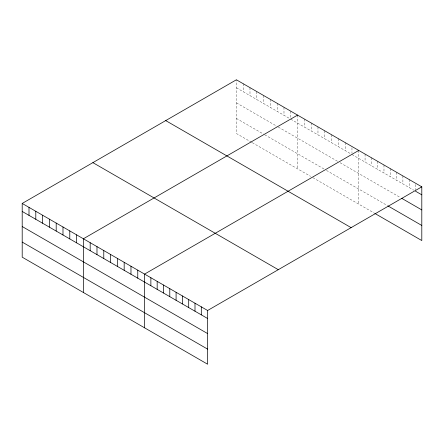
<?xml version="1.0" encoding="UTF-8"?>
<svg xmlns="http://www.w3.org/2000/svg" width="444" height="444" viewBox="0 0 444 444"><rect width="100%" height="100%" fill="white"/><g stroke="black" fill="none" stroke-linecap="round" stroke-linejoin="round"><path stroke-width="0.33" stroke-dasharray="2.22 1.67" d="M236.391 87.784L289.643 118.531M290.781 119.181L350.832 153.852M351.964 154.506L413.775 190.193M236.391 102.875L277.184 126.423M278.316 127.078L337.801 161.422M340.065 162.726L400.593 197.674M236.391 118.42L263.586 134.121M264.718 134.771L324.203 169.114M326.468 170.424L387.418 205.611M251.687 142.341L236.391 133.511L236.391 79.787M252.253 142.668L310.606 176.357M312.876 177.667L374.237 213.092M415.495 184.521L415.495 189.854M409.19 179.548L409.19 187.546M402.891 175.907L402.891 183.91M396.586 172.272L396.586 180.27M390.282 168.631L390.282 176.629M383.977 164.99L383.977 172.988M377.672 161.35L377.672 169.353M371.367 157.714L371.367 165.712M365.068 154.074L365.068 162.071M358.763 150.433L358.763 204.157M351.964 147.841L351.964 153.174M345.166 142.585L345.166 150.583M338.367 138.656L338.367 146.659M331.568 134.732L331.568 142.735M324.769 130.808L324.769 138.805M317.971 126.884L317.971 134.882M311.172 122.96L311.172 130.958M304.373 119.036L304.373 127.034M297.58 115.107L297.58 168.831M290.781 111.183L290.781 118.515M283.982 107.259L283.982 115.257M277.184 103.335L277.184 111.333M270.385 99.412L270.385 107.409M263.586 95.482L263.586 103.485M256.787 91.558L256.787 99.556M249.989 87.635L249.989 95.632M243.19 83.711L243.19 91.708"/><path stroke-width="0.67" d="M421.8 186.83L207.609 310.489L207.609 364.213L22.2 257.17L22.2 203.446L236.391 79.787L421.8 186.83L421.8 240.554L374.808 213.42M297.58 115.107L83.383 238.772L83.383 292.496M358.763 150.433L144.566 274.098L144.566 327.822M415.495 191.186L421.8 194.827M401.742 198.335L421.8 209.918M387.989 205.944L421.8 225.463M165.712 120.596L351.115 227.639M92.885 162.637L278.288 269.68M22.2 203.446L207.609 310.489M22.2 211.444L207.609 318.492M22.2 226.534L207.609 333.577M22.2 242.08L207.609 349.128M201.304 306.854L201.304 314.851M194.999 303.213L194.999 311.211M188.694 299.572L188.694 307.57M182.39 295.932L182.39 303.935M176.09 292.296L176.09 300.294M169.786 288.656L169.786 296.653M163.481 285.015L163.481 293.012M157.176 281.374L157.176 289.377M150.871 277.739L150.871 285.736M137.768 270.174L137.768 278.172M130.974 266.245L130.974 274.248M124.176 262.321L124.176 270.318M117.377 258.397L117.377 266.394M110.578 254.473L110.578 262.471M103.779 250.549L103.779 258.547M96.981 246.62L96.981 254.623M90.182 242.696L90.182 250.694M76.584 234.848L76.584 242.846M69.786 230.924L69.786 238.922M62.987 226.995L62.987 234.998M56.194 223.071L56.194 231.069M49.395 219.147L49.395 227.145M42.596 215.223L42.596 223.221M35.798 211.3L35.798 219.297M28.999 207.37L28.999 215.373"/></g></svg>
